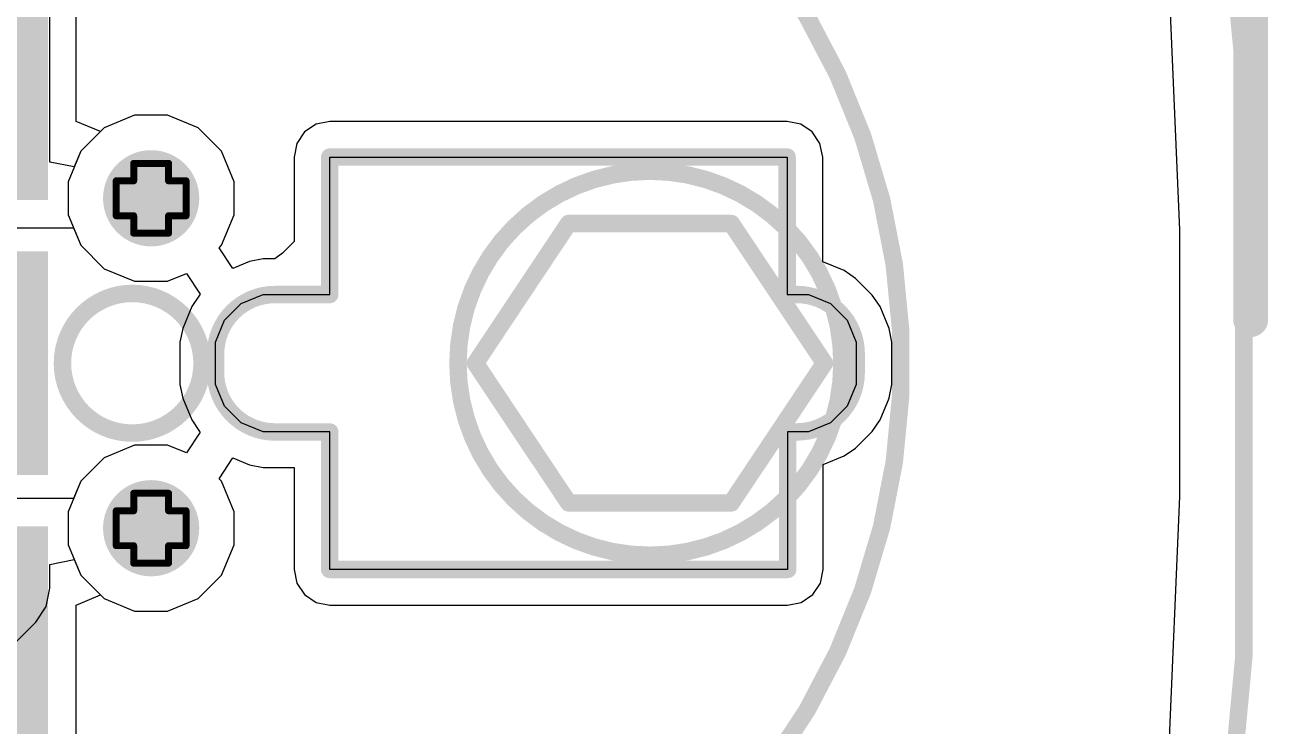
# Model space of a CAD drawing. Header units: inches. Extents: x -6 to 385, y -2 to 102.
# Drawn here: x 76.6 to 85.64, y 19.86 to 24.96 of the extents above; entities that cross this region are included whole.
import ezdxf

# ---------------------------------------------------------------- set-up
doc = ezdxf.new("R2010")
doc.units = ezdxf.units.IN
for name, color, linetype in [('Board outline', 216, 'Continuous'), ('Bottom Layer', 5, 'Continuous'), ('Bottom Solder', 6, 'Continuous'), ('Dimensions', 6, 'Continuous'), ('Drill Drawing', 1, 'Continuous'), ('Layer 1', 16, 'Continuous'), ('Layer 2', 76, 'Continuous'), ('Mechanical 13', 56, 'Continuous'), ('Multi-Layer', 9, 'Continuous'), ('Pad Holes', 156, 'Continuous'), ('Top Layer', 1, 'Continuous'), ('Top Overlay', 2, 'Continuous'), ('Top Paste', 8, 'Continuous'), ('Top Solder', 216, 'Continuous')]:
    doc.layers.add(name, color=color, linetype=linetype)

# ---------------------------------------------------------------- blocks, each defined once
blk = doc.blocks.new('EC05E1220401_171')
at = {"layer": 'Bottom Solder'}
h = blk.add_hatch(color=6, dxfattribs=at)
edge = h.paths.add_edge_path()
edge.add_arc((-1.200023, -0.6246240999999999), 0.1016, 0, 360)
h = blk.add_hatch(color=6, dxfattribs=at)
edge = h.paths.add_edge_path()
edge.add_arc((1.200023, -0.6246240999999999), 0.1016, 0, 360)
at = {"layer": 'Pad Holes'}
h = blk.add_hatch(color=7, dxfattribs=at)
edge = h.paths.add_edge_path()
edge.add_arc((-1.200023, -0.6246240999999999), 0.350012, 0, 360)
h = blk.add_hatch(color=7, dxfattribs=at)
edge = h.paths.add_edge_path()
edge.add_arc((1.200023, -0.6246240999999999), 0.350012, 0, 360)
at = {"layer": 'Top Layer'}
for points in [[(-4.6499653, 3.3748853), (-2.9499687, 3.3748853), (-2.9499687, 0.7748904999999999), (-4.6499653, 0.7748904999999999)], [(2.9499687, 3.3749615), (4.6499653, 3.3749615), (4.6499653, 0.7749666999999999), (2.9499687, 0.7749666999999999)], [(-2.762123, -1.4249654), (-1.238123, -1.4249654), (-1.238123, -2.7249628), (-2.762123, -2.7249628)], [(-0.76212446, -1.4249654), (0.76187554, -1.4249654), (0.76187554, -2.7249628), (-0.76212446, -2.7249628)], [(1.237869, -1.42496794), (2.761869, -1.42496794), (2.761869, -2.72496534), (1.237869, -2.72496534)]]:
    blk.add_hatch(color=1, dxfattribs=at).paths.add_polyline_path(points)
at = {"layer": 'Top Paste'}
for points in [[(-4.6499653, 3.3748853), (-2.9499687, 3.3748853), (-2.9499687, 0.7748904999999999), (-4.6499653, 0.7748904999999999)], [(2.9499687, 3.3749615), (4.6499653, 3.3749615), (4.6499653, 0.7749666999999999), (2.9499687, 0.7749666999999999)], [(-2.762123, -1.4249654), (-1.238123, -1.4249654), (-1.238123, -2.7249628), (-2.762123, -2.7249628)], [(-0.76212446, -1.4249654), (0.76187554, -1.4249654), (0.76187554, -2.7249628), (-0.76212446, -2.7249628)], [(1.237869, -1.42496794), (2.761869, -1.42496794), (2.761869, -2.72496534), (1.237869, -2.72496534)]]:
    blk.add_hatch(color=8, dxfattribs=at).paths.add_polyline_path(points)
at = {"layer": 'Top Solder'}
for points in [[(-4.7007653, 3.4256853), (-2.8991687, 3.4256853), (-2.8991687, 0.7240905), (-4.7007653, 0.7240905)], [(2.8991687, 3.4257615), (4.7007653, 3.4257615), (4.7007653, 0.7241666999999999), (2.8991687, 0.7241666999999999)], [(-2.812923, -1.3741654), (-1.187323, -1.3741654), (-1.187323, -2.7757628), (-2.812923, -2.7757628)], [(-0.8129244600000001, -1.3741654), (0.8126755399999999, -1.3741654), (0.8126755399999999, -2.7757628), (-0.8129244600000001, -2.7757628)], [(1.187069, -1.37416794), (2.812669, -1.37416794), (2.812669, -2.77576534), (1.187069, -2.77576534)]]:
    blk.add_hatch(color=216, dxfattribs=at).paths.add_polyline_path(points)
h = blk.add_hatch(color=216, dxfattribs=at)
edge = h.paths.add_edge_path()
edge.add_arc((-1.200023, -0.6246240999999999), 0.1016, 0, 360)
h = blk.add_hatch(color=216, dxfattribs=at)
edge = h.paths.add_edge_path()
edge.add_arc((1.200023, -0.6246240999999999), 0.1016, 0, 360)
at = {"layer": 'Top Overlay'}
for points in [[(-3.30200254, 3.58313736, 0.127, 0.127, -0.3791395653327312), (3.30200254, 3.58313736, 0.127, 0.127, 0)], [(-1.01612954, 3.5976179, 0.127, 0.127, 0), (-0.000127, 4.2750359, 0.127, 0.127, 0)], [(1.015873, 3.5968559, 0.127, 0.127, 0), (-0.000127, 4.2750359, 0.127, 0.127, 0)], [(-1.016127, 2.41245136, 0.127, 0.127, 0), (-1.01612954, 3.5976179, 0.127, 0.127, 0)], [(1.015873, 2.4132159, 0.127, 0.127, 0), (1.015873, 3.5968559, 0.127, 0.127, 0)], [(-0.00012446, 1.7350359, 0.127, 0.127, 0), (-1.016127, 2.41245136, 0.127, 0.127, 0)], [(-0.00012446, 1.7350359, 0.127, 0.127, 0), (1.015873, 2.4132159, 0.127, 0.127, 0)], [(-3.302127, -2.0749641, 0.127, 0.127, 0), (-3.302127, 0.5437759, 0.127, 0.127, 0)], [(3.301873, -1.9064351, 0.127, 0.127, 0), (3.301873, 0.54377336, 0.127, 0.127, 0)], [(-2.993263, -2.0749641, 0.127, 0.127, 0), (-3.302127, -2.0749641, 0.127, 0.127, 0)], [(-1.006983, -2.07496664, 0.127, 0.127, 0), (-0.993267, -2.0749641, 0.127, 0.127, 0)], [(0.9930129999999999, -2.07496664, 0.127, 0.127, 0), (1.006729, -2.0749641, 0.127, 0.127, 0)], [(3.301873, -2.07496664, 0.127, 0.127, 0), (2.993009, -2.0749641, 0.127, 0.127, 0)]]:
    blk.add_lwpolyline(points, format="xyseb", dxfattribs=at)
for points in [[(1.396873, 3.0050359, 0.127, 0.127, 1), (-1.397127, 3.0050359, 0.127, 0.127, 1)], [(-0.031877, 4.2750359, 0.0635, 0.0635, 1), (0.031623, 4.2750359, 0.0635, 0.0635, 1)], [(-0.031877, 4.2750359, 0.0635, 0.0635, 1), (0.031623, 4.2750359, 0.0635, 0.0635, 1)], [(-3.33375254, 3.58313736, 0.0635, 0.0635, 1), (-3.27025254, 3.58313736, 0.0635, 0.0635, 1)], [(-1.04787954, 3.5976179, 0.0635, 0.0635, 1), (-0.9843795399999999, 3.5976179, 0.0635, 0.0635, 1)], [(-1.04787954, 3.5976179, 0.0635, 0.0635, 1), (-0.9843795399999999, 3.5976179, 0.0635, 0.0635, 1)], [(0.984123, 3.5968559, 0.0635, 0.0635, 1), (1.047623, 3.5968559, 0.0635, 0.0635, 1)], [(0.984123, 3.5968559, 0.0635, 0.0635, 1), (1.047623, 3.5968559, 0.0635, 0.0635, 1)], [(3.27025254, 3.58313736, 0.0635, 0.0635, 1), (3.33375254, 3.58313736, 0.0635, 0.0635, 1)], [(-1.428877, 3.0050359, 0.0635, 0.0635, 1), (-1.365377, 3.0050359, 0.0635, 0.0635, 1)], [(1.365123, 3.0050359, 0.0635, 0.0635, 1), (1.428623, 3.0050359, 0.0635, 0.0635, 1)], [(-1.047877, 2.41245136, 0.0635, 0.0635, 1), (-0.9843769999999998, 2.41245136, 0.0635, 0.0635, 1)], [(-1.047877, 2.41245136, 0.0635, 0.0635, 1), (-0.9843769999999998, 2.41245136, 0.0635, 0.0635, 1)], [(0.984123, 2.4132159, 0.0635, 0.0635, 1), (1.047623, 2.4132159, 0.0635, 0.0635, 1)], [(0.984123, 2.4132159, 0.0635, 0.0635, 1), (1.047623, 2.4132159, 0.0635, 0.0635, 1)], [(-0.03187446, 1.7350359, 0.0635, 0.0635, 1), (0.03162554, 1.7350359, 0.0635, 0.0635, 1)], [(-0.03187446, 1.7350359, 0.0635, 0.0635, 1), (0.03162554, 1.7350359, 0.0635, 0.0635, 1)], [(-3.333877, 0.5437759, 0.0635, 0.0635, 1), (-3.270377, 0.5437759, 0.0635, 0.0635, 1)], [(3.270123, 0.54377336, 0.0635, 0.0635, 1), (3.333623, 0.54377336, 0.0635, 0.0635, 1)], [(0.5081269999999999, -0.7620380999999999, 0.127, 0.127, 1), (-0.5078729999999999, -0.7620380999999999, 0.127, 0.127, 1)], [(-0.539623, -0.7620380999999999, 0.0635, 0.0635, 1), (-0.476123, -0.7620380999999999, 0.0635, 0.0635, 1)], [(0.476377, -0.7620380999999999, 0.0635, 0.0635, 1), (0.5398769999999999, -0.7620380999999999, 0.0635, 0.0635, 1)], [(3.270123, -1.9064351, 0.0635, 0.0635, 1), (3.333623, -1.9064351, 0.0635, 0.0635, 1)], [(-3.333877, -2.0749641, 0.0635, 0.0635, 1), (-3.270377, -2.0749641, 0.0635, 0.0635, 1)], [(-3.333877, -2.0749641, 0.0635, 0.0635, 1), (-3.270377, -2.0749641, 0.0635, 0.0635, 1)], [(-3.025013, -2.0749641, 0.0635, 0.0635, 1), (-2.961513, -2.0749641, 0.0635, 0.0635, 1)], [(-1.038733, -2.07496664, 0.0635, 0.0635, 1), (-0.9752329999999999, -2.07496664, 0.0635, 0.0635, 1)], [(-1.025017, -2.0749641, 0.0635, 0.0635, 1), (-0.961517, -2.0749641, 0.0635, 0.0635, 1)], [(0.9612629999999999, -2.07496664, 0.0635, 0.0635, 1), (1.024763, -2.07496664, 0.0635, 0.0635, 1)], [(0.974979, -2.0749641, 0.0635, 0.0635, 1), (1.038479, -2.0749641, 0.0635, 0.0635, 1)], [(2.961259, -2.0749641, 0.0635, 0.0635, 1), (3.024759, -2.0749641, 0.0635, 0.0635, 1)], [(3.270123, -2.07496664, 0.0635, 0.0635, 1), (3.333623, -2.07496664, 0.0635, 0.0635, 1)]]:
    blk.add_lwpolyline(points, format="xyseb", close=True, dxfattribs=at)

msp = doc.modelspace()

# ---------------------------------------------------------------- linework, layer by layer
at = {"layer": 'Board outline'}
for points in [[(79.59657944, 45.00000144, 0.127, 0.127, -0.26310715515702), (79.59657944, 0, 0.127, 0.127, 0)], [(78.8152348, 23.99975642, 0.127, 0.127, -0.198912367379658), (78.8151332, 23.99971324, 0.127, 0.127, 0)], [(78.8151332, 22.99983716, 0.127, 0.127, 0), (78.8151332, 23.99971324, 0.127, 0.127, 0)], [(78.8152348, 23.99975642, 0.127, 0.127, 0), (82.14323931999999, 23.99975642, 0.127, 0.127, 0)], [(82.14323931999999, 22.99986002, 0.127, 0.127, 0), (82.14323931999999, 23.99975642, 0.127, 0.127, 0)], [(77.98425347999999, 22.56777808, 0.127, 0.127, -0.4142135623730951), (78.41620841999999, 22.99973302, 0.127, 0.127, 0)], [(78.41635065999999, 22.99959078, 0.127, 0.127, -0.198912367379658), (78.41620841999999, 22.99953236, 0.127, 0.127, 0)], [(78.41635065999999, 22.99959078, 0.127, 0.127, 0), (78.8150316, 22.99959078, 0.127, 0.127, 0)], [(78.8151332, 22.99983716, 0.127, 0.127, -0.6681786379192989), (78.8150316, 22.99959078, 0.127, 0.127, 0)], [(82.14323931999999, 22.99986002, 0.127, 0.127, 0), (82.21385894, 22.99986002, 0.127, 0.127, 0)], [(82.21400118, 23.00000226, 0.127, 0.127, -0.4142135623730951), (82.64595612, 22.56804732, 0.127, 0.127, 0)], [(77.98425347999999, 22.43181442, 0.127, 0.127, 0), (77.98425347999999, 22.56777808, 0.127, 0.127, 0)], [(82.64595612, 22.43208366, 0.127, 0.127, 0), (82.64595612, 22.56804732, 0.127, 0.127, 0)], [(78.41620587999999, 21.99986202, 0.127, 0.127, -0.4142135623730951), (77.98425347999999, 22.43181442, 0.127, 0.127, 0)], [(82.64595612, 22.43208366, 0.127, 0.127, -0.4142135623730951), (82.21400372, 22.00013126, 0.127, 0.127, 0)], [(78.41620587999999, 21.99986202, 0.127, 0.127, 0), (78.8149808, 21.99986202, 0.127, 0.127, 0)], [(78.8149808, 20.99988942, 0.127, 0.127, 0), (78.8149808, 21.99986202, 0.127, 0.127, 0)], [(82.14715091999999, 20.99982846, 0.127, 0.127, 0), (82.14715091999999, 22.00013126, 0.127, 0.127, 0)], [(82.14715091999999, 22.00013126, 0.127, 0.127, 0), (82.21400372, 22.00013126, 0.127, 0.127, 0)], [(78.8149808, 20.99988942, 0.127, 0.127, -1.496605762665489), (78.81500619999998, 20.99982846, 0.127, 0.127, 0)], [(78.81500619999998, 20.99982846, 0.127, 0.127, 0), (82.14715091999999, 20.99982846, 0.127, 0.127, 0)], [(81.8150256, 20.99981322, 0.127, 0.127, -0.198912367379658), (81.81499004, 20.99982846, 0.127, 0.127, 0)]]:
    msp.add_lwpolyline(points, format="xyseb", dxfattribs=at)
for points in [[(78.78338319999999, 23.99971324, 0.0635, 0.0635, 1), (78.8468832, 23.99971324, 0.0635, 0.0635, 1)], [(78.78338319999999, 23.99971324, 0.0635, 0.0635, 1), (78.8468832, 23.99971324, 0.0635, 0.0635, 1)], [(78.7834848, 23.99975642, 0.0635, 0.0635, 1), (78.8469848, 23.99975642, 0.0635, 0.0635, 1)], [(78.7834848, 23.99975642, 0.0635, 0.0635, 1), (78.8469848, 23.99975642, 0.0635, 0.0635, 1)], [(82.11148931999999, 23.99975642, 0.0635, 0.0635, 1), (82.17498932, 23.99975642, 0.0635, 0.0635, 1)], [(82.11148931999999, 23.99975642, 0.0635, 0.0635, 1), (82.17498932, 23.99975642, 0.0635, 0.0635, 1)], [(78.38445842, 22.99973302, 0.0635, 0.0635, 1), (78.44795841999999, 22.99973302, 0.0635, 0.0635, 1)], [(78.38445842, 22.99953236, 0.0635, 0.0635, 1), (78.44795841999999, 22.99953236, 0.0635, 0.0635, 1)], [(78.38460065999999, 22.99959078, 0.0635, 0.0635, 1), (78.44810066, 22.99959078, 0.0635, 0.0635, 1)], [(78.38460065999999, 22.99959078, 0.0635, 0.0635, 1), (78.44810066, 22.99959078, 0.0635, 0.0635, 1)], [(78.7832816, 22.99959078, 0.0635, 0.0635, 1), (78.8467816, 22.99959078, 0.0635, 0.0635, 1)], [(78.7832816, 22.99959078, 0.0635, 0.0635, 1), (78.8467816, 22.99959078, 0.0635, 0.0635, 1)], [(78.78338319999999, 22.99983716, 0.0635, 0.0635, 1), (78.8468832, 22.99983716, 0.0635, 0.0635, 1)], [(78.78338319999999, 22.99983716, 0.0635, 0.0635, 1), (78.8468832, 22.99983716, 0.0635, 0.0635, 1)], [(82.11148931999999, 22.99986002, 0.0635, 0.0635, 1), (82.17498932, 22.99986002, 0.0635, 0.0635, 1)], [(82.11148931999999, 22.99986002, 0.0635, 0.0635, 1), (82.17498932, 22.99986002, 0.0635, 0.0635, 1)], [(82.18210893999999, 22.99986002, 0.0635, 0.0635, 1), (82.24560894, 22.99986002, 0.0635, 0.0635, 1)], [(82.18225118, 23.00000226, 0.0635, 0.0635, 1), (82.24575118, 23.00000226, 0.0635, 0.0635, 1)], [(77.95250347999999, 22.56777808, 0.0635, 0.0635, 1), (78.01600348, 22.56777808, 0.0635, 0.0635, 1)], [(77.95250347999999, 22.56777808, 0.0635, 0.0635, 1), (78.01600348, 22.56777808, 0.0635, 0.0635, 1)], [(82.61420612, 22.56804732, 0.0635, 0.0635, 1), (82.67770612, 22.56804732, 0.0635, 0.0635, 1)], [(82.61420612, 22.56804732, 0.0635, 0.0635, 1), (82.67770612, 22.56804732, 0.0635, 0.0635, 1)], [(77.95250347999999, 22.43181442, 0.0635, 0.0635, 1), (78.01600348, 22.43181442, 0.0635, 0.0635, 1)], [(77.95250347999999, 22.43181442, 0.0635, 0.0635, 1), (78.01600348, 22.43181442, 0.0635, 0.0635, 1)], [(82.61420612, 22.43208366, 0.0635, 0.0635, 1), (82.67770612, 22.43208366, 0.0635, 0.0635, 1)], [(82.61420612, 22.43208366, 0.0635, 0.0635, 1), (82.67770612, 22.43208366, 0.0635, 0.0635, 1)], [(78.38445587999999, 21.99986202, 0.0635, 0.0635, 1), (78.44795588, 21.99986202, 0.0635, 0.0635, 1)], [(78.38445587999999, 21.99986202, 0.0635, 0.0635, 1), (78.44795588, 21.99986202, 0.0635, 0.0635, 1)], [(78.7832308, 21.99986202, 0.0635, 0.0635, 1), (78.84673079999999, 21.99986202, 0.0635, 0.0635, 1)], [(78.7832308, 21.99986202, 0.0635, 0.0635, 1), (78.84673079999999, 21.99986202, 0.0635, 0.0635, 1)], [(82.11540092, 22.00013126, 0.0635, 0.0635, 1), (82.17890092, 22.00013126, 0.0635, 0.0635, 1)], [(82.11540092, 22.00013126, 0.0635, 0.0635, 1), (82.17890092, 22.00013126, 0.0635, 0.0635, 1)], [(82.18225371999999, 22.00013126, 0.0635, 0.0635, 1), (82.24575372, 22.00013126, 0.0635, 0.0635, 1)], [(82.18225371999999, 22.00013126, 0.0635, 0.0635, 1), (82.24575372, 22.00013126, 0.0635, 0.0635, 1)], [(78.7832308, 20.99988942, 0.0635, 0.0635, 1), (78.84673079999999, 20.99988942, 0.0635, 0.0635, 1)], [(78.7832308, 20.99988942, 0.0635, 0.0635, 1), (78.84673079999999, 20.99988942, 0.0635, 0.0635, 1)], [(78.7832562, 20.99982846, 0.0635, 0.0635, 1), (78.8467562, 20.99982846, 0.0635, 0.0635, 1)], [(78.7832562, 20.99982846, 0.0635, 0.0635, 1), (78.8467562, 20.99982846, 0.0635, 0.0635, 1)], [(81.78324004, 20.99982846, 0.0635, 0.0635, 1), (81.84674004, 20.99982846, 0.0635, 0.0635, 1)], [(81.7832756, 20.99981322, 0.0635, 0.0635, 1), (81.84677559999999, 20.99981322, 0.0635, 0.0635, 1)], [(82.11540092, 20.99982846, 0.0635, 0.0635, 1), (82.17890092, 20.99982846, 0.0635, 0.0635, 1)], [(82.11540092, 20.99982846, 0.0635, 0.0635, 1), (82.17890092, 20.99982846, 0.0635, 0.0635, 1)]]:
    msp.add_lwpolyline(points, format="xyseb", close=True, dxfattribs=at)
at = {"layer": 'Bottom Layer'}
for p, q in [((76.77821829999999, 23.96292388), (76.77821829999999, 27.2034)), ((84.91545373999999, 25.40590296), (84.99855237999999, 23.46919868)), ((77.39534685999999, 24.30389602), (77.17334577999999, 24.2119404)), ((77.63563593999999, 24.30389602), (77.39534685999999, 24.30389602)), ((77.85763702, 24.2119404), (77.63563593999999, 24.30389602)), ((78.81513066, 24.2586891), (78.71602748, 24.23897616)), ((82.14323931999999, 24.25873228), (78.81513066, 24.2586891)), ((82.24234249999999, 24.23902188), (82.14323931999999, 24.25873228)), ((77.17334577999999, 24.2119404), (77.00343502, 24.04202964)), ((78.02754777999999, 24.04202964), (77.85763702, 24.2119404)), ((78.63200936, 24.18283708), (78.57586773999999, 24.09881642)), ((78.71602748, 24.23897616), (78.63200936, 24.18283708)), ((82.32636316, 24.18288026), (82.24234249999999, 24.23902188)), ((82.38250224, 24.09886214), (82.32636316, 24.18288026)), ((78.57586773999999, 24.09881642), (78.55615734, 23.99971324)), ((82.40221518, 23.99975642), (82.38250224, 24.09886214)), ((77.00343502, 24.04202964), (76.9560183, 23.92755692)), ((78.1195034, 23.82002856), (78.02754777999999, 24.04202964)), ((78.55615734, 23.99971324), (78.55615734, 23.38440586)), ((82.40221518, 23.23777166), (82.40221518, 23.99975642)), ((76.9560183, 23.92755692), (76.77821829999999, 23.96292388)), ((78.1195034, 23.57973948), (78.1195034, 23.82002856)), ((78.02754777999999, 23.3577384), (78.1195034, 23.57973948)), ((84.99855237999999, 23.46919868), (84.99855237999999, 21.53079768)), ((78.00937916, 23.33956978), (78.02754777999999, 23.3577384)), ((78.55615734, 23.38440586), (78.4716871, 23.2999661)), ((78.11009523999999, 23.18883856), (78.00937916, 23.33956978)), ((78.3302853, 23.25870888), (78.23117958, 23.23899594)), ((78.41620587999999, 23.25870888), (78.3302853, 23.25870888)), ((78.4716871, 23.2999661), (78.41620587999999, 23.25870888)), ((78.23117958, 23.23899594), (78.11009523999999, 23.18883856)), ((82.55758189999999, 23.17347664), (82.40221518, 23.23777166)), ((82.55758952, 23.1734741), (82.55758189999999, 23.17347664)), ((82.64162542, 23.11736296), (82.55758952, 23.1734741)), ((82.76317965999999, 22.99589), (82.64162542, 23.11736296)), ((82.81934414, 22.9118922), (82.76317965999999, 22.99589)), ((82.88515554, 22.75315236), (82.81934414, 22.9118922)), ((82.9049015, 22.65405172), (82.88515554, 22.75315236)), ((82.90492943999999, 22.5681286), (82.9049015, 22.65405172)), ((82.90492182, 22.56809558), (82.90492943999999, 22.5681286)), ((82.90493198, 22.56804732), (82.90492182, 22.56809558)), ((82.90493198, 22.346158), (82.90493198, 22.56804732)), ((82.88521904, 22.24705482), (82.90493198, 22.346158)), ((82.81945843999999, 22.08830228), (82.88521396, 22.24704974)), ((82.88521396, 22.24704974), (82.88521904, 22.24705482)), ((82.76331682, 22.00427654), (82.8194559, 22.08829466)), ((82.8194559, 22.08829466), (82.81945843999999, 22.08830228)), ((82.6418083, 21.88276802), (82.76331682, 22.00427654)), ((78.00960268, 21.65992874), (78.11031876, 21.81065996)), ((78.11031876, 21.81065996), (78.23117703999999, 21.7605991)), ((82.40612678, 21.76380712), (82.55779018, 21.82662894)), ((82.55779018, 21.82662894), (82.6418083, 21.88276802)), ((78.23117703999999, 21.7605991), (78.33028276, 21.74088616)), ((78.33028276, 21.74088616), (78.55601255999999, 21.74088616)), ((78.55601255999999, 21.74088616), (78.55603033999999, 20.99982084)), ((82.40612678, 20.99982846), (82.40612678, 21.76380712)), ((78.02754777999999, 21.64198364), (78.00960268, 21.65992874)), ((78.1195034, 21.41998256), (78.02754777999999, 21.64198364)), ((84.99855237999999, 21.53079768), (84.91545373999999, 19.59409594)), ((78.1195034, 21.17969348), (78.1195034, 21.41998256)), ((78.02754777999999, 20.9576924), (78.1195034, 21.17969348)), ((76.77821829999999, 21.03679816), (76.9560183, 21.07216512)), ((76.77821829999999, 20.86344316), (76.77821829999999, 21.03679816)), ((76.9560183, 21.07216512), (77.00343502, 20.9576924)), ((78.55603033999999, 20.99982084), (78.57574328, 20.90072274)), ((82.38641384, 20.90072274), (82.40612678, 20.99982846)), ((77.00343502, 20.9576924), (77.17334577999999, 20.78778164)), ((77.85763702, 20.78778164), (78.02754777999999, 20.9576924)), ((78.57574328, 20.90072274), (78.63188235999999, 20.81670462)), ((82.33027476, 20.81670462), (82.38641384, 20.90072274)), ((76.75160417999999, 20.72964866), (76.77821829999999, 20.86344316)), ((78.63188235999999, 20.81670462), (78.63188744, 20.81669954)), ((78.63188744, 20.81669954), (78.71590556, 20.760563)), ((82.24625664, 20.76056554), (82.33027476, 20.81670462)), ((76.6758182, 20.61622496), (76.75160417999999, 20.72964866)), ((77.17334577999999, 20.78778164), (77.39534685999999, 20.69582602)), ((77.63563593999999, 20.69582602), (77.85763702, 20.78778164)), ((78.71590556, 20.760563), (78.81500619999998, 20.7408526)), ((78.81500619999998, 20.7408526), (82.14715091999999, 20.7408526)), ((82.14715091999999, 20.7408526), (82.24625664, 20.76056554)), ((77.39534685999999, 20.69582602), (77.63563593999999, 20.69582602)), ((76.31236706, 20.25277382), (76.6758182, 20.61622496))]:
    msp.add_line(p, q, dxfattribs=at)
at = {"layer": 'Dimensions'}
msp.add_lwpolyline([(85.51649139999999, 22.81750072, 0.254, 0.254, 0), (85.51649139999999, 65.024, 0.254, 0.254, 0)], format="xyseb", dxfattribs=at)
msp.add_lwpolyline([(85.4529914, 22.81750072, 0.127, 0.127, 1), (85.5799914, 22.81750072, 0.127, 0.127, 1)], format="xyseb", close=True, dxfattribs=at)
at = {"layer": 'Drill Drawing'}
for points in [[(77.38849139999999, 23.82688402, 0.0508, 0.0508, 0), (77.38849139999999, 23.95388402, 0.0508, 0.0508, 0)], [(77.38849139999999, 23.95388402, 0.0508, 0.0508, 0), (77.6424914, 23.95388402, 0.0508, 0.0508, 0)], [(77.6424914, 23.82688402, 0.0508, 0.0508, 0), (77.6424914, 23.95388402, 0.0508, 0.0508, 0)], [(77.2614914, 23.57288402, 0.0508, 0.0508, 0), (77.2614914, 23.82688402, 0.0508, 0.0508, 0)], [(77.2614914, 23.82688402, 0.0508, 0.0508, 0), (77.38849139999999, 23.82688402, 0.0508, 0.0508, 0)], [(77.6424914, 23.82688402, 0.0508, 0.0508, 0), (77.76949139999999, 23.82688402, 0.0508, 0.0508, 0)], [(77.76949139999999, 23.57288402, 0.0508, 0.0508, 0), (77.76949139999999, 23.82688402, 0.0508, 0.0508, 0)], [(77.2614914, 23.57288402, 0.0508, 0.0508, 0), (77.38849139999999, 23.57288402, 0.0508, 0.0508, 0)], [(77.38849139999999, 23.44588402, 0.0508, 0.0508, 0), (77.38849139999999, 23.57288402, 0.0508, 0.0508, 0)], [(77.6424914, 23.57288402, 0.0508, 0.0508, 0), (77.76949139999999, 23.57288402, 0.0508, 0.0508, 0)], [(77.6424914, 23.44588402, 0.0508, 0.0508, 0), (77.6424914, 23.57288402, 0.0508, 0.0508, 0)], [(77.38849139999999, 23.44588402, 0.0508, 0.0508, 0), (77.6424914, 23.44588402, 0.0508, 0.0508, 0)], [(77.38849139999999, 21.42683802, 0.0508, 0.0508, 0), (77.38849139999999, 21.55383802, 0.0508, 0.0508, 0)], [(77.38849139999999, 21.55383802, 0.0508, 0.0508, 0), (77.6424914, 21.55383802, 0.0508, 0.0508, 0)], [(77.6424914, 21.42683802, 0.0508, 0.0508, 0), (77.6424914, 21.55383802, 0.0508, 0.0508, 0)], [(77.2614914, 21.17283802, 0.0508, 0.0508, 0), (77.2614914, 21.42683802, 0.0508, 0.0508, 0)], [(77.2614914, 21.42683802, 0.0508, 0.0508, 0), (77.38849139999999, 21.42683802, 0.0508, 0.0508, 0)], [(77.6424914, 21.42683802, 0.0508, 0.0508, 0), (77.76949139999999, 21.42683802, 0.0508, 0.0508, 0)], [(77.76949139999999, 21.17283802, 0.0508, 0.0508, 0), (77.76949139999999, 21.42683802, 0.0508, 0.0508, 0)], [(77.2614914, 21.17283802, 0.0508, 0.0508, 0), (77.38849139999999, 21.17283802, 0.0508, 0.0508, 0)], [(77.38849139999999, 21.04583802, 0.0508, 0.0508, 0), (77.38849139999999, 21.17283802, 0.0508, 0.0508, 0)], [(77.6424914, 21.17283802, 0.0508, 0.0508, 0), (77.76949139999999, 21.17283802, 0.0508, 0.0508, 0)], [(77.6424914, 21.04583802, 0.0508, 0.0508, 0), (77.6424914, 21.17283802, 0.0508, 0.0508, 0)], [(77.38849139999999, 21.04583802, 0.0508, 0.0508, 0), (77.6424914, 21.04583802, 0.0508, 0.0508, 0)]]:
    msp.add_lwpolyline(points, format="xyseb", dxfattribs=at)
for points in [[(77.3757914, 23.95388402, 0.0254, 0.0254, 1), (77.4011914, 23.95388402, 0.0254, 0.0254, 1)], [(77.3757914, 23.95388402, 0.0254, 0.0254, 1), (77.4011914, 23.95388402, 0.0254, 0.0254, 1)], [(77.62979139999999, 23.95388402, 0.0254, 0.0254, 1), (77.6551914, 23.95388402, 0.0254, 0.0254, 1)], [(77.62979139999999, 23.95388402, 0.0254, 0.0254, 1), (77.6551914, 23.95388402, 0.0254, 0.0254, 1)], [(77.2487914, 23.82688402, 0.0254, 0.0254, 1), (77.27419139999999, 23.82688402, 0.0254, 0.0254, 1)], [(77.2487914, 23.82688402, 0.0254, 0.0254, 1), (77.27419139999999, 23.82688402, 0.0254, 0.0254, 1)], [(77.3757914, 23.82688402, 0.0254, 0.0254, 1), (77.4011914, 23.82688402, 0.0254, 0.0254, 1)], [(77.3757914, 23.82688402, 0.0254, 0.0254, 1), (77.4011914, 23.82688402, 0.0254, 0.0254, 1)], [(77.62979139999999, 23.82688402, 0.0254, 0.0254, 1), (77.6551914, 23.82688402, 0.0254, 0.0254, 1)], [(77.62979139999999, 23.82688402, 0.0254, 0.0254, 1), (77.6551914, 23.82688402, 0.0254, 0.0254, 1)], [(77.7567914, 23.82688402, 0.0254, 0.0254, 1), (77.7821914, 23.82688402, 0.0254, 0.0254, 1)], [(77.7567914, 23.82688402, 0.0254, 0.0254, 1), (77.7821914, 23.82688402, 0.0254, 0.0254, 1)], [(77.2487914, 23.57288402, 0.0254, 0.0254, 1), (77.27419139999999, 23.57288402, 0.0254, 0.0254, 1)], [(77.2487914, 23.57288402, 0.0254, 0.0254, 1), (77.27419139999999, 23.57288402, 0.0254, 0.0254, 1)], [(77.3757914, 23.57288402, 0.0254, 0.0254, 1), (77.4011914, 23.57288402, 0.0254, 0.0254, 1)], [(77.3757914, 23.57288402, 0.0254, 0.0254, 1), (77.4011914, 23.57288402, 0.0254, 0.0254, 1)], [(77.62979139999999, 23.57288402, 0.0254, 0.0254, 1), (77.6551914, 23.57288402, 0.0254, 0.0254, 1)], [(77.62979139999999, 23.57288402, 0.0254, 0.0254, 1), (77.6551914, 23.57288402, 0.0254, 0.0254, 1)], [(77.7567914, 23.57288402, 0.0254, 0.0254, 1), (77.7821914, 23.57288402, 0.0254, 0.0254, 1)], [(77.7567914, 23.57288402, 0.0254, 0.0254, 1), (77.7821914, 23.57288402, 0.0254, 0.0254, 1)], [(77.3757914, 23.44588402, 0.0254, 0.0254, 1), (77.4011914, 23.44588402, 0.0254, 0.0254, 1)], [(77.3757914, 23.44588402, 0.0254, 0.0254, 1), (77.4011914, 23.44588402, 0.0254, 0.0254, 1)], [(77.62979139999999, 23.44588402, 0.0254, 0.0254, 1), (77.6551914, 23.44588402, 0.0254, 0.0254, 1)], [(77.62979139999999, 23.44588402, 0.0254, 0.0254, 1), (77.6551914, 23.44588402, 0.0254, 0.0254, 1)], [(77.3757914, 21.55383802, 0.0254, 0.0254, 1), (77.4011914, 21.55383802, 0.0254, 0.0254, 1)], [(77.3757914, 21.55383802, 0.0254, 0.0254, 1), (77.4011914, 21.55383802, 0.0254, 0.0254, 1)], [(77.62979139999999, 21.55383802, 0.0254, 0.0254, 1), (77.6551914, 21.55383802, 0.0254, 0.0254, 1)], [(77.62979139999999, 21.55383802, 0.0254, 0.0254, 1), (77.6551914, 21.55383802, 0.0254, 0.0254, 1)], [(77.2487914, 21.42683802, 0.0254, 0.0254, 1), (77.27419139999999, 21.42683802, 0.0254, 0.0254, 1)], [(77.2487914, 21.42683802, 0.0254, 0.0254, 1), (77.27419139999999, 21.42683802, 0.0254, 0.0254, 1)], [(77.3757914, 21.42683802, 0.0254, 0.0254, 1), (77.4011914, 21.42683802, 0.0254, 0.0254, 1)], [(77.3757914, 21.42683802, 0.0254, 0.0254, 1), (77.4011914, 21.42683802, 0.0254, 0.0254, 1)], [(77.62979139999999, 21.42683802, 0.0254, 0.0254, 1), (77.6551914, 21.42683802, 0.0254, 0.0254, 1)], [(77.62979139999999, 21.42683802, 0.0254, 0.0254, 1), (77.6551914, 21.42683802, 0.0254, 0.0254, 1)], [(77.7567914, 21.42683802, 0.0254, 0.0254, 1), (77.7821914, 21.42683802, 0.0254, 0.0254, 1)], [(77.7567914, 21.42683802, 0.0254, 0.0254, 1), (77.7821914, 21.42683802, 0.0254, 0.0254, 1)], [(77.2487914, 21.17283802, 0.0254, 0.0254, 1), (77.27419139999999, 21.17283802, 0.0254, 0.0254, 1)], [(77.2487914, 21.17283802, 0.0254, 0.0254, 1), (77.27419139999999, 21.17283802, 0.0254, 0.0254, 1)], [(77.3757914, 21.17283802, 0.0254, 0.0254, 1), (77.4011914, 21.17283802, 0.0254, 0.0254, 1)], [(77.3757914, 21.17283802, 0.0254, 0.0254, 1), (77.4011914, 21.17283802, 0.0254, 0.0254, 1)], [(77.62979139999999, 21.17283802, 0.0254, 0.0254, 1), (77.6551914, 21.17283802, 0.0254, 0.0254, 1)], [(77.62979139999999, 21.17283802, 0.0254, 0.0254, 1), (77.6551914, 21.17283802, 0.0254, 0.0254, 1)], [(77.7567914, 21.17283802, 0.0254, 0.0254, 1), (77.7821914, 21.17283802, 0.0254, 0.0254, 1)], [(77.7567914, 21.17283802, 0.0254, 0.0254, 1), (77.7821914, 21.17283802, 0.0254, 0.0254, 1)], [(77.3757914, 21.04583802, 0.0254, 0.0254, 1), (77.4011914, 21.04583802, 0.0254, 0.0254, 1)], [(77.3757914, 21.04583802, 0.0254, 0.0254, 1), (77.4011914, 21.04583802, 0.0254, 0.0254, 1)], [(77.62979139999999, 21.04583802, 0.0254, 0.0254, 1), (77.6551914, 21.04583802, 0.0254, 0.0254, 1)], [(77.62979139999999, 21.04583802, 0.0254, 0.0254, 1), (77.6551914, 21.04583802, 0.0254, 0.0254, 1)]]:
    msp.add_lwpolyline(points, format="xyseb", close=True, dxfattribs=at)
at = {"layer": 'Layer 1'}
for p, q in [((84.91545373999999, 25.40590296), (84.99855237999999, 23.46919868)), ((77.39534685999999, 24.30389602), (77.17334577999999, 24.2119404)), ((77.63563593999999, 24.30389602), (77.39534685999999, 24.30389602)), ((77.85763702, 24.2119404), (77.63563593999999, 24.30389602)), ((78.81513066, 24.2586891), (78.71602748, 24.23897616)), ((82.14323931999999, 24.25873228), (78.81513066, 24.2586891)), ((82.24234249999999, 24.23902188), (82.14323931999999, 24.25873228)), ((77.17334577999999, 24.2119404), (77.00343502, 24.04202964)), ((78.02754777999999, 24.04202964), (77.85763702, 24.2119404)), ((78.63200936, 24.18283708), (78.57586773999999, 24.09881642)), ((78.71602748, 24.23897616), (78.63200936, 24.18283708)), ((82.32636316, 24.18288026), (82.24234249999999, 24.23902188)), ((82.38250224, 24.09886214), (82.32636316, 24.18288026)), ((78.57586773999999, 24.09881642), (78.55615734, 23.99971324)), ((82.40221518, 23.99975642), (82.38250224, 24.09886214)), ((77.00343502, 24.04202964), (76.91147939999999, 23.82002856)), ((78.1195034, 23.82002856), (78.02754777999999, 24.04202964)), ((78.55615734, 23.99971324), (78.55615734, 23.38440586)), ((82.40221518, 23.23777166), (82.40221518, 23.99975642)), ((76.91147939999999, 23.82002856), (76.91147939999999, 23.57973948)), ((78.1195034, 23.57973948), (78.1195034, 23.82002856)), ((76.91147939999999, 23.57973948), (77.00343502, 23.3577384)), ((78.02754777999999, 23.3577384), (78.1195034, 23.57973948)), ((84.99855237999999, 23.46919868), (84.99855237999999, 21.53079768)), ((77.00343502, 23.3577384), (77.17334577999999, 23.18782764)), ((78.00937916, 23.33956978), (78.02754777999999, 23.3577384)), ((78.55615734, 23.38440586), (78.4716871, 23.2999661)), ((78.11009523999999, 23.18883856), (78.00937916, 23.33956978)), ((78.3302853, 23.25870888), (78.23117958, 23.23899594)), ((78.41620587999999, 23.25870888), (78.3302853, 23.25870888)), ((78.4716871, 23.2999661), (78.41620587999999, 23.25870888)), ((77.17334577999999, 23.18782764), (77.39534685999999, 23.09587202)), ((78.23117958, 23.23899594), (78.11009523999999, 23.18883856)), ((82.55758189999999, 23.17347664), (82.40221518, 23.23777166)), ((82.55758952, 23.1734741), (82.55758189999999, 23.17347664)), ((82.64162542, 23.11736296), (82.55758952, 23.1734741)), ((77.39534685999999, 23.09587202), (77.63563593999999, 23.09587202)), ((77.63563593999999, 23.09587202), (77.77236667999999, 23.15250894)), ((77.77236667999999, 23.15250894), (77.87308275999999, 23.00177518)), ((82.76317965999999, 22.99589), (82.64162542, 23.11736296)), ((77.86689024, 22.99558266), (77.81075116, 22.91156454)), ((77.87308275999999, 23.00177518), (77.86689024, 22.99558266)), ((82.81934414, 22.9118922), (82.76317965999999, 22.99589)), ((77.81075116, 22.91156454), (77.74499055999999, 22.75280438)), ((82.88515554, 22.75315236), (82.81934414, 22.9118922)), ((77.74499055999999, 22.75280438), (77.72527762, 22.65369866)), ((82.9049015, 22.65405172), (82.88515554, 22.75315236)), ((77.72527762, 22.65369866), (77.72527762, 22.3458913)), ((82.90492943999999, 22.5681286), (82.9049015, 22.65405172)), ((82.90492182, 22.56809558), (82.90492943999999, 22.5681286)), ((82.90493198, 22.56804732), (82.90492182, 22.56809558)), ((82.90493198, 22.346158), (82.90493198, 22.56804732)), ((77.72527762, 22.3458913), (77.74499055999999, 22.24678558)), ((82.88521904, 22.24705482), (82.90493198, 22.346158)), ((77.74499055999999, 22.24678558), (77.81075116, 22.08802542)), ((82.81945843999999, 22.08830228), (82.88521396, 22.24704974)), ((82.88521396, 22.24704974), (82.88521904, 22.24705482)), ((77.81075116, 22.08802542), (77.86689024, 22.0040073)), ((82.76331682, 22.00427654), (82.8194559, 22.08829466)), ((82.8194559, 22.08829466), (82.81945843999999, 22.08830228)), ((77.87285669999999, 21.99804084), (77.77214316, 21.84730708)), ((77.86689024, 22.0040073), (77.87285669999999, 21.99804084)), ((82.6418083, 21.88276802), (82.76331682, 22.00427654)), ((77.39534685999999, 21.90385002), (77.17334577999999, 21.8118944)), ((77.63563593999999, 21.90385002), (77.39534685999999, 21.90385002)), ((77.77214316, 21.84730708), (77.63563593999999, 21.90385002)), ((77.17334577999999, 21.8118944), (77.00343502, 21.64198364)), ((78.00960268, 21.65992874), (78.11031876, 21.81065996)), ((78.11031876, 21.81065996), (78.23117703999999, 21.7605991)), ((82.40612678, 21.76380712), (82.55779018, 21.82662894)), ((82.55779018, 21.82662894), (82.6418083, 21.88276802)), ((78.23117703999999, 21.7605991), (78.33028276, 21.74088616)), ((78.33028276, 21.74088616), (78.55601255999999, 21.74088616)), ((78.55601255999999, 21.74088616), (78.55603033999999, 20.99982084)), ((82.40612678, 20.99982846), (82.40612678, 21.76380712)), ((77.00343502, 21.64198364), (76.91147939999999, 21.41998256)), ((78.02754777999999, 21.64198364), (78.00960268, 21.65992874)), ((78.1195034, 21.41998256), (78.02754777999999, 21.64198364)), ((84.99855237999999, 21.53079768), (84.91545373999999, 19.59409594)), ((76.91147939999999, 21.41998256), (76.91147939999999, 21.17969348)), ((78.1195034, 21.17969348), (78.1195034, 21.41998256)), ((76.91147939999999, 21.17969348), (77.00343502, 20.9576924)), ((78.02754777999999, 20.9576924), (78.1195034, 21.17969348)), ((78.55603033999999, 20.99982084), (78.57574328, 20.90072274)), ((82.38641384, 20.90072274), (82.40612678, 20.99982846)), ((77.00343502, 20.9576924), (77.17334577999999, 20.78778164)), ((77.85763702, 20.78778164), (78.02754777999999, 20.9576924)), ((78.57574328, 20.90072274), (78.63188235999999, 20.81670462)), ((82.33027476, 20.81670462), (82.38641384, 20.90072274)), ((78.63188235999999, 20.81670462), (78.63188744, 20.81669954)), ((78.63188744, 20.81669954), (78.71590556, 20.760563)), ((82.24625664, 20.76056554), (82.33027476, 20.81670462)), ((77.17334577999999, 20.78778164), (77.39534685999999, 20.69582602)), ((77.63563593999999, 20.69582602), (77.85763702, 20.78778164)), ((78.71590556, 20.760563), (78.81500619999998, 20.7408526)), ((78.81500619999998, 20.7408526), (82.14715091999999, 20.7408526)), ((82.14715091999999, 20.7408526), (82.24625664, 20.76056554)), ((77.39534685999999, 20.69582602), (77.63563593999999, 20.69582602))]:
    msp.add_line(p, q, dxfattribs=at)
at = {"layer": 'Layer 2'}
for p, q in [((84.91545373999999, 25.40590296), (84.99855237999999, 23.46919868)), ((77.39534685999999, 24.30389602), (77.17334577999999, 24.2119404)), ((77.63563593999999, 24.30389602), (77.39534685999999, 24.30389602)), ((77.85763702, 24.2119404), (77.63563593999999, 24.30389602)), ((78.81513066, 24.2586891), (78.71602748, 24.23897616)), ((82.14323931999999, 24.25873228), (78.81513066, 24.2586891)), ((82.24234249999999, 24.23902188), (82.14323931999999, 24.25873228)), ((77.17334577999999, 24.2119404), (77.00343502, 24.04202964)), ((78.02754777999999, 24.04202964), (77.85763702, 24.2119404)), ((78.63200936, 24.18283708), (78.57586773999999, 24.09881642)), ((78.71602748, 24.23897616), (78.63200936, 24.18283708)), ((82.32636316, 24.18288026), (82.24234249999999, 24.23902188)), ((82.38250224, 24.09886214), (82.32636316, 24.18288026)), ((78.57586773999999, 24.09881642), (78.55615734, 23.99971324)), ((82.40221518, 23.99975642), (82.38250224, 24.09886214)), ((77.00343502, 24.04202964), (76.91147939999999, 23.82002856)), ((78.1195034, 23.82002856), (78.02754777999999, 24.04202964)), ((78.55615734, 23.99971324), (78.55615734, 23.38440586)), ((82.40221518, 23.23777166), (82.40221518, 23.99975642)), ((76.91147939999999, 23.82002856), (76.91147939999999, 23.57973948)), ((78.1195034, 23.57973948), (78.1195034, 23.82002856)), ((76.91147939999999, 23.57973948), (77.00343502, 23.3577384)), ((78.02754777999999, 23.3577384), (78.1195034, 23.57973948)), ((84.99855237999999, 23.46919868), (84.99855237999999, 21.53079768)), ((77.00343502, 23.3577384), (77.17334577999999, 23.18782764)), ((78.00937916, 23.33956978), (78.02754777999999, 23.3577384)), ((78.55615734, 23.38440586), (78.4716871, 23.2999661)), ((78.11009523999999, 23.18883856), (78.00937916, 23.33956978)), ((78.3302853, 23.25870888), (78.23117958, 23.23899594)), ((78.41620587999999, 23.25870888), (78.3302853, 23.25870888)), ((78.4716871, 23.2999661), (78.41620587999999, 23.25870888)), ((77.17334577999999, 23.18782764), (77.39534685999999, 23.09587202)), ((78.23117958, 23.23899594), (78.11009523999999, 23.18883856)), ((82.55758189999999, 23.17347664), (82.40221518, 23.23777166)), ((82.55758952, 23.1734741), (82.55758189999999, 23.17347664)), ((82.64162542, 23.11736296), (82.55758952, 23.1734741)), ((77.39534685999999, 23.09587202), (77.63563593999999, 23.09587202)), ((77.63563593999999, 23.09587202), (77.77236667999999, 23.15250894)), ((77.77236667999999, 23.15250894), (77.87308275999999, 23.00177518)), ((82.76317965999999, 22.99589), (82.64162542, 23.11736296)), ((77.86689024, 22.99558266), (77.81075116, 22.91156454)), ((77.87308275999999, 23.00177518), (77.86689024, 22.99558266)), ((82.81934414, 22.9118922), (82.76317965999999, 22.99589)), ((77.81075116, 22.91156454), (77.74499055999999, 22.75280438)), ((82.88515554, 22.75315236), (82.81934414, 22.9118922)), ((77.74499055999999, 22.75280438), (77.72527762, 22.65369866)), ((82.9049015, 22.65405172), (82.88515554, 22.75315236)), ((77.72527762, 22.65369866), (77.72527762, 22.3458913)), ((82.90492943999999, 22.5681286), (82.9049015, 22.65405172)), ((82.90492182, 22.56809558), (82.90492943999999, 22.5681286)), ((82.90493198, 22.56804732), (82.90492182, 22.56809558)), ((82.90493198, 22.346158), (82.90493198, 22.56804732)), ((77.72527762, 22.3458913), (77.74499055999999, 22.24678558)), ((82.88521904, 22.24705482), (82.90493198, 22.346158)), ((77.74499055999999, 22.24678558), (77.81075116, 22.08802542)), ((82.81945843999999, 22.08830228), (82.88521396, 22.24704974)), ((82.88521396, 22.24704974), (82.88521904, 22.24705482)), ((77.81075116, 22.08802542), (77.86689024, 22.0040073)), ((82.76331682, 22.00427654), (82.8194559, 22.08829466)), ((82.8194559, 22.08829466), (82.81945843999999, 22.08830228)), ((77.87285669999999, 21.99804084), (77.77214316, 21.84730708)), ((77.86689024, 22.0040073), (77.87285669999999, 21.99804084)), ((82.6418083, 21.88276802), (82.76331682, 22.00427654)), ((77.39534685999999, 21.90385002), (77.17334577999999, 21.8118944)), ((77.63563593999999, 21.90385002), (77.39534685999999, 21.90385002)), ((77.77214316, 21.84730708), (77.63563593999999, 21.90385002)), ((77.17334577999999, 21.8118944), (77.00343502, 21.64198364)), ((78.00960268, 21.65992874), (78.11031876, 21.81065996)), ((78.11031876, 21.81065996), (78.23117703999999, 21.7605991)), ((82.40612678, 21.76380712), (82.55779018, 21.82662894)), ((82.55779018, 21.82662894), (82.6418083, 21.88276802)), ((78.23117703999999, 21.7605991), (78.33028276, 21.74088616)), ((78.33028276, 21.74088616), (78.55601255999999, 21.74088616)), ((78.55601255999999, 21.74088616), (78.55603033999999, 20.99982084)), ((82.40612678, 20.99982846), (82.40612678, 21.76380712)), ((77.00343502, 21.64198364), (76.91147939999999, 21.41998256)), ((78.02754777999999, 21.64198364), (78.00960268, 21.65992874)), ((78.1195034, 21.41998256), (78.02754777999999, 21.64198364)), ((84.99855237999999, 21.53079768), (84.91545373999999, 19.59409594)), ((76.91147939999999, 21.41998256), (76.91147939999999, 21.17969348)), ((78.1195034, 21.17969348), (78.1195034, 21.41998256)), ((76.91147939999999, 21.17969348), (77.00343502, 20.9576924)), ((78.02754777999999, 20.9576924), (78.1195034, 21.17969348)), ((78.55603033999999, 20.99982084), (78.57574328, 20.90072274)), ((82.38641384, 20.90072274), (82.40612678, 20.99982846)), ((77.00343502, 20.9576924), (77.17334577999999, 20.78778164)), ((77.85763702, 20.78778164), (78.02754777999999, 20.9576924)), ((78.57574328, 20.90072274), (78.63188235999999, 20.81670462)), ((82.33027476, 20.81670462), (82.38641384, 20.90072274)), ((78.63188235999999, 20.81670462), (78.63188744, 20.81669954)), ((78.63188744, 20.81669954), (78.71590556, 20.760563)), ((82.24625664, 20.76056554), (82.33027476, 20.81670462)), ((77.17334577999999, 20.78778164), (77.39534685999999, 20.69582602)), ((77.63563593999999, 20.69582602), (77.85763702, 20.78778164)), ((78.71590556, 20.760563), (78.81500619999998, 20.7408526)), ((78.81500619999998, 20.7408526), (82.14715091999999, 20.7408526)), ((82.14715091999999, 20.7408526), (82.24625664, 20.76056554)), ((77.39534685999999, 20.69582602), (77.63563593999999, 20.69582602))]:
    msp.add_line(p, q, dxfattribs=at)
at = {"layer": 'Mechanical 13'}
msp.add_lwpolyline([(81.8150764, 23.99971324, 0.127, 0.127, -0.198912367379658), (81.81497479999999, 23.99975642, 0.127, 0.127, 0)], format="xyseb", dxfattribs=at)
for points in [[(81.7832248, 23.99975642, 0.0635, 0.0635, 1), (81.8467248, 23.99975642, 0.0635, 0.0635, 1)], [(81.78332639999999, 23.99971324, 0.0635, 0.0635, 1), (81.8468264, 23.99971324, 0.0635, 0.0635, 1)]]:
    msp.add_lwpolyline(points, format="xyseb", close=True, dxfattribs=at)
at = {"layer": 'Multi-Layer'}
for p, q in [((78.8151332, 23.99971324), (82.14323931999999, 23.99975642)), ((78.8151332, 22.99983716), (78.8151332, 23.99971324)), ((82.14323931999999, 23.99975642), (82.14323931999999, 22.99986002)), ((78.17152514, 22.93396988), (78.3302853, 22.99973302)), ((78.3302853, 22.99973302), (78.41620841999999, 22.99973302)), ((78.41620841999999, 22.99973302), (78.41620841999999, 22.99973302)), ((78.41620841999999, 22.99973302), (78.81502906, 22.99959078)), ((78.81502906, 22.99959078), (78.81513066, 22.99983716)), ((78.81513066, 22.99983716), (78.8151332, 22.99983716)), ((82.14323931999999, 22.99986002), (82.21385894, 22.99985748)), ((82.21385894, 22.99985748), (82.29977952, 22.99988796)), ((82.29977952, 22.99988796), (82.45856253999999, 22.93417816)), ((78.05001408, 22.81245882), (78.17152514, 22.93396988)), ((82.45856253999999, 22.93417816), (82.58011423999999, 22.81270774)), ((77.98425347999999, 22.65369866), (78.05001408, 22.81245882)), ((82.58011423999999, 22.81270774), (82.64592564, 22.6539679)), ((77.98425347999999, 22.56777808), (77.98425347999999, 22.65369866)), ((82.64592564, 22.6539679), (82.64595358, 22.56804478)), ((77.98425347999999, 22.43181442), (77.98425347999999, 22.56777808)), ((82.64595358, 22.56804478), (82.64595612, 22.56804732)), ((82.64595612, 22.56804732), (82.64595612, 22.43208366)), ((77.98425347999999, 22.3458913), (77.98425347999999, 22.43181442)), ((77.98425347999999, 22.43181442), (77.98425347999999, 22.43181442)), ((78.05001408, 22.18713114), (77.98425347999999, 22.3458913)), ((82.64595612, 22.34616054), (82.58019297999999, 22.18740038)), ((82.64595612, 22.43208366), (82.64595612, 22.34616054)), ((78.17152259999999, 22.06562262), (78.05001408, 22.18713114)), ((82.58019297999999, 22.18740038), (82.45868446, 22.06589186)), ((78.33028276, 21.99986202), (78.17152259999999, 22.06562262)), ((78.41620587999999, 21.99986202), (78.33028276, 21.99986202)), ((78.8149808, 21.99986202), (78.41620587999999, 21.99986202)), ((78.81500619999998, 20.99982846), (78.8149808, 21.99986202)), ((82.21400372, 22.00013126), (82.14715091999999, 22.00013126)), ((82.14715091999999, 22.00013126), (82.14715091999999, 20.99982846)), ((82.2999243, 22.00013126), (82.21400372, 22.00013126)), ((82.21400372, 22.00013126), (82.21400372, 22.00013126)), ((82.45868446, 22.06589186), (82.2999243, 22.00013126)), ((82.14715091999999, 20.99982846), (78.81500619999998, 20.99982846))]:
    msp.add_line(p, q, dxfattribs=at)
at = {"layer": 'Top Layer'}
for p, q in [((76.9691501, 24.25919456), (76.9691501, 25.51598402)), ((84.91545373999999, 25.40590296), (84.99855237999999, 23.46919868)), ((77.1469501, 24.18554472), (76.9691501, 24.25919456)), ((77.39534685999999, 24.30389602), (77.17334577999999, 24.2119404)), ((77.63563593999999, 24.30389602), (77.39534685999999, 24.30389602)), ((77.85763702, 24.2119404), (77.63563593999999, 24.30389602)), ((78.81513066, 24.2586891), (78.71602748, 24.23897616)), ((82.14323931999999, 24.25873228), (78.81513066, 24.2586891)), ((82.24234249999999, 24.23902188), (82.14323931999999, 24.25873228)), ((77.17334577999999, 24.2119404), (77.1469501, 24.18554472)), ((78.02754777999999, 24.04202964), (77.85763702, 24.2119404)), ((78.63200936, 24.18283708), (78.57586773999999, 24.09881642)), ((78.71602748, 24.23897616), (78.63200936, 24.18283708)), ((82.32636316, 24.18288026), (82.24234249999999, 24.23902188)), ((82.38250224, 24.09886214), (82.32636316, 24.18288026)), ((78.57586773999999, 24.09881642), (78.55615734, 23.99971324)), ((82.40221518, 23.99975642), (82.38250224, 24.09886214)), ((78.1195034, 23.82002856), (78.02754777999999, 24.04202964)), ((78.55615734, 23.99971324), (78.55615734, 23.38440586)), ((82.40221518, 23.23777166), (82.40221518, 23.99975642)), ((78.1195034, 23.57973948), (78.1195034, 23.82002856)), ((78.02754777999999, 23.3577384), (78.1195034, 23.57973948)), ((75.16115269999999, 23.48398402), (76.95114149999999, 23.48398402)), ((76.95114149999999, 23.48398402), (77.00343502, 23.3577384)), ((84.99855237999999, 23.46919868), (84.99855237999999, 21.53079768)), ((77.00343502, 23.3577384), (77.17334577999999, 23.18782764)), ((78.00937916, 23.33956978), (78.02754777999999, 23.3577384)), ((78.55615734, 23.38440586), (78.4716871, 23.2999661)), ((78.11009523999999, 23.18883856), (78.00937916, 23.33956978)), ((78.3302853, 23.25870888), (78.23117958, 23.23899594)), ((78.41620587999999, 23.25870888), (78.3302853, 23.25870888)), ((78.4716871, 23.2999661), (78.41620587999999, 23.25870888)), ((77.17334577999999, 23.18782764), (77.39534685999999, 23.09587202)), ((78.23117958, 23.23899594), (78.11009523999999, 23.18883856)), ((82.55758189999999, 23.17347664), (82.40221518, 23.23777166)), ((82.55758952, 23.1734741), (82.55758189999999, 23.17347664)), ((82.64162542, 23.11736296), (82.55758952, 23.1734741)), ((77.39534685999999, 23.09587202), (77.63563593999999, 23.09587202)), ((77.63563593999999, 23.09587202), (77.77236667999999, 23.15250894)), ((77.77236667999999, 23.15250894), (77.87308275999999, 23.00177518)), ((82.76317965999999, 22.99589), (82.64162542, 23.11736296)), ((77.86689024, 22.99558266), (77.81075116, 22.91156454)), ((77.87308275999999, 23.00177518), (77.86689024, 22.99558266)), ((82.81934414, 22.9118922), (82.76317965999999, 22.99589)), ((77.81075116, 22.91156454), (77.74499055999999, 22.75280438)), ((82.88515554, 22.75315236), (82.81934414, 22.9118922)), ((77.74499055999999, 22.75280438), (77.72527762, 22.65369866)), ((82.9049015, 22.65405172), (82.88515554, 22.75315236)), ((77.72527762, 22.65369866), (77.72527762, 22.3458913)), ((82.90492943999999, 22.5681286), (82.9049015, 22.65405172)), ((82.90492182, 22.56809558), (82.90492943999999, 22.5681286)), ((82.90493198, 22.56804732), (82.90492182, 22.56809558)), ((82.90493198, 22.346158), (82.90493198, 22.56804732)), ((77.72527762, 22.3458913), (77.74499055999999, 22.24678558)), ((82.88521904, 22.24705482), (82.90493198, 22.346158)), ((77.74499055999999, 22.24678558), (77.81075116, 22.08802542)), ((82.81945843999999, 22.08830228), (82.88521396, 22.24704974)), ((82.88521396, 22.24704974), (82.88521904, 22.24705482)), ((77.81075116, 22.08802542), (77.86689024, 22.0040073)), ((82.76331682, 22.00427654), (82.8194559, 22.08829466)), ((82.8194559, 22.08829466), (82.81945843999999, 22.08830228)), ((77.87285669999999, 21.99804084), (77.77214316, 21.84730708)), ((77.86689024, 22.0040073), (77.87285669999999, 21.99804084)), ((82.6418083, 21.88276802), (82.76331682, 22.00427654)), ((77.39534685999999, 21.90385002), (77.17334577999999, 21.8118944)), ((77.63563593999999, 21.90385002), (77.39534685999999, 21.90385002)), ((77.77214316, 21.84730708), (77.63563593999999, 21.90385002)), ((77.17334577999999, 21.8118944), (77.00343502, 21.64198364)), ((78.00960268, 21.65992874), (78.11031876, 21.81065996)), ((78.11031876, 21.81065996), (78.23117703999999, 21.7605991)), ((82.40612678, 21.76380712), (82.55779018, 21.82662894)), ((82.55779018, 21.82662894), (82.6418083, 21.88276802)), ((78.23117703999999, 21.7605991), (78.33028276, 21.74088616)), ((78.33028276, 21.74088616), (78.55601255999999, 21.74088616)), ((78.55601255999999, 21.74088616), (78.55603033999999, 20.99982084)), ((82.40612678, 20.99982846), (82.40612678, 21.76380712)), ((77.00343502, 21.64198364), (76.95124818, 21.51599202)), ((78.02754777999999, 21.64198364), (78.00960268, 21.65992874)), ((78.1195034, 21.41998256), (78.02754777999999, 21.64198364)), ((76.95124818, 21.51599202), (75.16115015999999, 21.51599202)), ((84.99855237999999, 21.53079768), (84.91545373999999, 19.59409594)), ((78.1195034, 21.17969348), (78.1195034, 21.41998256)), ((78.02754777999999, 20.9576924), (78.1195034, 21.17969348)), ((78.55603033999999, 20.99982084), (78.57574328, 20.90072274)), ((82.38641384, 20.90072274), (82.40612678, 20.99982846)), ((77.85763702, 20.78778164), (78.02754777999999, 20.9576924)), ((78.57574328, 20.90072274), (78.63188235999999, 20.81670462)), ((82.33027476, 20.81670462), (82.38641384, 20.90072274)), ((76.96914756, 20.74053002), (77.14694755999999, 20.81417986)), ((77.14694755999999, 20.81417986), (77.17334577999999, 20.78778164)), ((78.63188235999999, 20.81670462), (78.63188744, 20.81669954)), ((78.63188744, 20.81669954), (78.71590556, 20.760563)), ((82.24625664, 20.76056554), (82.33027476, 20.81670462)), ((76.96914756, 19.48399202), (76.96914756, 20.74053002)), ((77.17334577999999, 20.78778164), (77.39534685999999, 20.69582602)), ((77.63563593999999, 20.69582602), (77.85763702, 20.78778164)), ((78.71590556, 20.760563), (78.81500619999998, 20.7408526)), ((78.81500619999998, 20.7408526), (82.14715091999999, 20.7408526)), ((82.14715091999999, 20.7408526), (82.24625664, 20.76056554)), ((77.39534685999999, 20.69582602), (77.63563593999999, 20.69582602))]:
    msp.add_line(p, q, dxfattribs=at)

# ---------------------------------------------------------------- block references
at = {"rotation": 270}
msp.add_blockref('EC05E1220401_171', (78.1401155, 22.49986102), dxfattribs=at)

doc.saveas('drawing.dxf')
